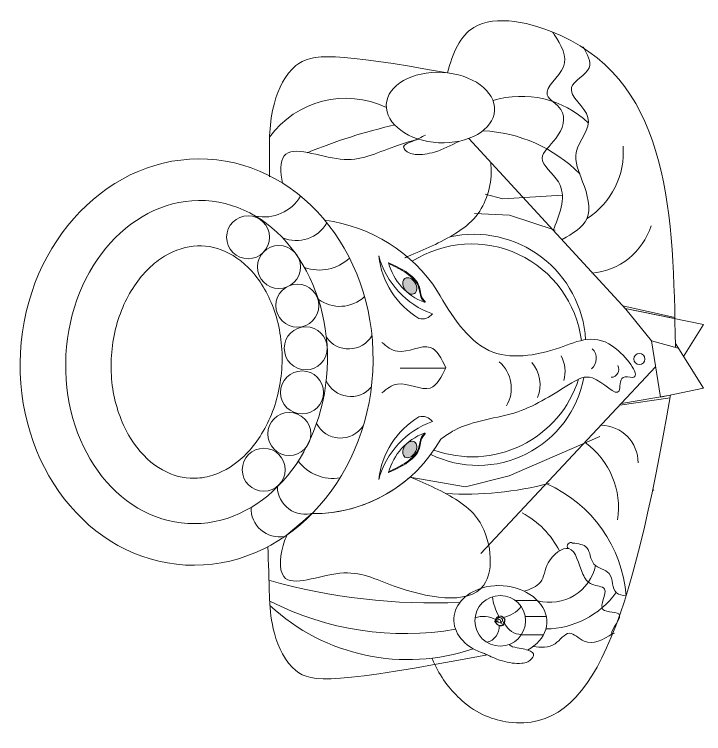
# Model space of a CAD drawing. Header units: inches. Extents: x -10949 to -5554, y -8625 to -6596.
# Drawn here: x -6166.36 to -6150.63, y -7985.11 to -7968.69 of the extents above; entities that cross this region are included whole.
import ezdxf

# ---------------------------------------------------------------- set-up
doc = ezdxf.new("R2010")
doc.units = ezdxf.units.IN
doc.layers.add('01_WALL', color=250, linetype='Continuous', lineweight=30)

# ---------------------------------------------------------------- blocks, each defined once
blk = doc.blocks.new('98uygfcdx')
at = {"layer": '01_WALL', "lineweight": 0}
h = blk.add_hatch(color=256, dxfattribs=at)
h.dxf.hatch_style = 1
h.set_gradient(color1=(255, 0, 191), name='INVCYLINDER')
edge = h.paths.add_edge_path(flags=17)
edge.add_spline(control_points=[(6259.488, 2297.468), (6259.575, 2297.593), (6259.646, 2297.741), (6259.696, 2297.897)], knot_values=[12.223876, 12.223876, 12.223876, 12.223876, 12.956614, 12.956614, 12.956614, 12.956614], degree=3, periodic=0)
edge.add_line((6259.696, 2297.897), (6260.049, 2297.794))
edge.add_line((6260.049, 2297.794), (6260.515, 2297.823))
edge.add_line((6260.515, 2297.823), (6261.178, 2297.102))
edge.add_line((6261.178, 2297.102), (6260.2, 2297.424))
edge.add_line((6260.2, 2297.424), (6259.488, 2297.468))
edge = h.paths.add_edge_path()
edge.add_spline(control_points=[(6259.488, 2297.468), (6259.502, 2297.488), (6259.515, 2297.508), (6259.528, 2297.529)], knot_values=[12.8407, 12.8407, 12.8407, 12.8407, 12.956614, 12.956614, 12.956614, 12.956614], degree=3, periodic=0)
edge.add_spline(control_points=[(6259.528, 2297.529), (6259.545, 2297.556), (6259.561, 2297.584), (6259.576, 2297.612)], knot_values=[12.691008, 12.691008, 12.691008, 12.691008, 12.8407, 12.8407, 12.8407, 12.8407], degree=3, periodic=0)
edge.add_spline(control_points=[(6259.576, 2297.612), (6259.595, 2297.647), (6259.612, 2297.683), (6259.629, 2297.72)], knot_values=[12.507894, 12.507894, 12.507894, 12.507894, 12.691008, 12.691008, 12.691008, 12.691008], degree=3, periodic=0)
edge.add_spline(control_points=[(6259.629, 2297.72), (6259.642, 2297.75), (6259.655, 2297.781), (6259.666, 2297.813)], knot_values=[12.357566, 12.357566, 12.357566, 12.357566, 12.507894, 12.507894, 12.507894, 12.507894], degree=3, periodic=0)
edge.add_spline(control_points=[(6259.666, 2297.813), (6259.677, 2297.84), (6259.687, 2297.869), (6259.696, 2297.897)], knot_values=[12.223876, 12.223876, 12.223876, 12.223876, 12.357566, 12.357566, 12.357566, 12.357566], degree=3, periodic=0)
edge.add_line((6259.696, 2297.897), (6260.049, 2297.794))
edge.add_line((6260.049, 2297.794), (6260.515, 2297.823))
edge.add_line((6260.515, 2297.823), (6261.178, 2297.102))
edge.add_line((6261.178, 2297.102), (6260.2, 2297.424))
edge.add_line((6260.2, 2297.424), (6259.488, 2297.468))
h = blk.add_hatch(color=256, dxfattribs=at)
h.dxf.hatch_style = 1
edge = h.paths.add_edge_path(flags=17)
edge.add_line((6260.2, 2297.424), (6259.488, 2297.468))
edge.add_spline(control_points=[(6259.488, 2297.468), (6259.575, 2297.593), (6259.646, 2297.741), (6259.696, 2297.897)], knot_values=[12.223876, 12.223876, 12.223876, 12.223876, 12.956614, 12.956614, 12.956614, 12.956614], degree=3, periodic=0)
edge.add_line((6259.696, 2297.897), (6260.049, 2297.794))
edge.add_line((6260.049, 2297.794), (6260.515, 2297.823))
edge.add_line((6260.515, 2297.823), (6261.178, 2297.102))
edge.add_line((6261.178, 2297.102), (6260.2, 2297.424))
edge = h.paths.add_edge_path()
edge.add_line((6260.2, 2297.424), (6259.488, 2297.468))
edge.add_spline(control_points=[(6259.488, 2297.468), (6259.502, 2297.488), (6259.515, 2297.508), (6259.528, 2297.529)], knot_values=[12.8407, 12.8407, 12.8407, 12.8407, 12.956614, 12.956614, 12.956614, 12.956614], degree=3, periodic=0)
edge.add_spline(control_points=[(6259.528, 2297.529), (6259.545, 2297.556), (6259.561, 2297.584), (6259.576, 2297.612)], knot_values=[12.691008, 12.691008, 12.691008, 12.691008, 12.8407, 12.8407, 12.8407, 12.8407], degree=3, periodic=0)
edge.add_spline(control_points=[(6259.576, 2297.612), (6259.595, 2297.647), (6259.612, 2297.683), (6259.629, 2297.72)], knot_values=[12.507894, 12.507894, 12.507894, 12.507894, 12.691008, 12.691008, 12.691008, 12.691008], degree=3, periodic=0)
edge.add_spline(control_points=[(6259.629, 2297.72), (6259.642, 2297.75), (6259.655, 2297.781), (6259.666, 2297.813)], knot_values=[12.357566, 12.357566, 12.357566, 12.357566, 12.507894, 12.507894, 12.507894, 12.507894], degree=3, periodic=0)
edge.add_spline(control_points=[(6259.666, 2297.813), (6259.677, 2297.84), (6259.687, 2297.869), (6259.696, 2297.897)], knot_values=[12.223876, 12.223876, 12.223876, 12.223876, 12.357566, 12.357566, 12.357566, 12.357566], degree=3, periodic=0)
edge.add_line((6259.696, 2297.897), (6260.049, 2297.794))
edge.add_line((6260.049, 2297.794), (6260.515, 2297.823))
edge.add_line((6260.515, 2297.823), (6261.178, 2297.102))
edge.add_line((6261.178, 2297.102), (6260.2, 2297.424))
h = blk.add_hatch(color=256, dxfattribs=at)
h.dxf.hatch_style = 1
edge = h.paths.add_edge_path()
edge.add_ellipse((6257.922, 2295.807), major_axis=(0.109, -0.173), ratio=0.681971, start_angle=0, end_angle=360)
h = blk.add_hatch(color=256, dxfattribs=at)
h.dxf.hatch_style = 1
edge = h.paths.add_edge_path()
edge.add_ellipse((6257.922, 2292.073), major_axis=(0.109, 0.173), ratio=0.681971, start_angle=0, end_angle=360, ccw=False)
for p, q in [((6259.643, 2297.905), (6260.049, 2297.794)), ((6260.049, 2297.794), (6261.406, 2297.879)), ((6259.398, 2297.46), (6260.2, 2297.424)), ((6260.2, 2297.424), (6261.241, 2297.081)), ((6263.974, 2295.087), (6262.785, 2295.356)), ((6263.974, 2295.06), (6262.841, 2295.294)), ((6258.733, 2293.931), (6257.706, 2293.931)), ((6263.866, 2293.252), (6262.719, 2293.085)), ((6262.751, 2293.12), (6263.875, 2293.314)), ((6263.834, 2293.097), (6263.827, 2293.06)), ((6260.194, 2291.474), (6262.262, 2292.37)), ((6257.927, 2291.44), (6259.191, 2291.219)), ((6259.191, 2291.219), (6260.194, 2291.474)), ((6260.334, 2288.622), (6260.838, 2288.622)), ((6260.557, 2288.259), (6261.04, 2288.26)), ((6260.059, 2288.133), (6260.082, 2288.097)), ((6260.467, 2287.839), (6260.975, 2287.839))]:
    blk.add_line(p, q, dxfattribs=at)
for points in [[(6259.271, 2299.175), (6262.857, 2295.277)], [(6264.17, 2294.197), (6264.629, 2294.924), (6262.841, 2295.294)], [(6264.05, 2294.388), (6263.439, 2294.55), (6262.857, 2295.277)], [(6263.985, 2294.491), (6264.629, 2293.47), (6263.643, 2293.266), (6263.439, 2294.55)], [(6259.542, 2289.697), (6263.532, 2293.962)]]:
    blk.add_lwpolyline(points, dxfattribs=at)
for centre, radius in [((6254.232, 2296.919), 0.491), ((6254.936, 2296.239), 0.491), ((6255.357, 2295.357), 0.491), ((6255.548, 2294.382), 0.491), ((6263.163, 2294.138), 0.128), ((6255.464, 2293.374), 0.491), ((6255.172, 2292.427), 0.491), ((6254.59, 2291.609), 0.491), ((6259.987, 2288.16), 0.578), ((6259.987, 2288.16), 0.107)]:
    blk.add_circle(centre, radius, dxfattribs=at)
for centre, radius, start, end in [((6256.461, 2297.946), 2.145, 64.4021, 144.1545), ((6260.473, 2297.922), 2.215, 46.4323, 107.1133), ((6260.41, 2287.103), 12.699, 102.8815, 112.3373), ((6259.426, 2296.001), 3.353, 44.8525, 87.1871), ((6261.004, 2298.857), 1.792, 302.5589, 4.6284), ((6254.593, 2298.359), 0.977, 258.5733, 329.0516), ((6255.51, 2293.703), 3.634, 32.9989, 82.5005), ((6255.335, 2297.643), 0.801, 246.7057, 330.441), ((6261.952, 2297.641), 1.547, 274.6238, 342.7255), ((6259.379, 2294.424), 2.562, 3.4682, 102.199), ((6259.335, 2294.243), 2.523, 7.1808, 122.5945), ((6255.858, 2297.179), 1.009, 250.3117, 313.1195), ((6259.127, 2296.709), 1.924, 186.4453, 238.7951), ((6259.092, 2296.999), 1.944, 195.0887, 250.3487), ((6258.708, 2296.665), 1.311, 194.6016, 249.6806), ((6256.326, 2296.16), 0.82, 233.2302, 313.3008), ((6258.206, 2295.345), 0.292, 254.9602, 322.7979), ((6256.528, 2294.985), 0.618, 214.5299, 328.9231), ((6261.864, 2294.15), 0.316, 311.4418, 44.8659), ((6261.864, 2294.15), 0.316, 311.4418, 44.8659), ((6260.71, 2293.855), 0.756, 343.9784, 28.0332), ((6260.71, 2293.855), 0.756, 343.9784, 28.0332), ((6259.43, 2293.472), 0.808, 329.9489, 48.4195), ((6259.43, 2293.472), 0.808, 329.9489, 48.4195), ((6260.106, 2293.549), 0.79, 338.5068, 40.4083), ((6260.106, 2293.549), 0.79, 338.5068, 40.4083), ((6262.515, 2293.897), 0.177, 271.2896, 30.6266), ((6262.515, 2293.897), 0.177, 271.2896, 30.6266), ((6259.481, 2294.161), 2.452, 243.9068, 349.5772), ((6259.35, 2294.45), 2.546, 249.8689, 342.353), ((6256.577, 2293.898), 0.618, 204.8103, 319.2188), ((6258.206, 2292.535), 0.292, 37.2021, 105.0398), ((6256.343, 2292.951), 0.618, 207.3766, 326.9509), ((6259.127, 2291.171), 1.924, 121.2049, 173.5547), ((6259.092, 2290.881), 1.944, 109.6513, 164.9113), ((6262.281, 2291.772), 0.852, 359.6847, 89.4114), ((6258.708, 2291.215), 1.311, 110.3194, 165.3984), ((6255.726, 2293.935), 3.327, 269.4342, 330.7607), ((6260.849, 2290.741), 1.838, 351.3159, 54.0286), ((6256.168, 2292.402), 0.991, 216.8504, 279.4327), ((6255.726, 2293.935), 3.327, 269.4342, 311.4117), ((6255.534, 2291.228), 0.633, 180.805, 287.4531), ((6259.171, 2298.777), 7.725, 266.8586, 284.4877), ((6259.817, 2288.494), 3.051, 4.4135, 66.1597), ((6258.32, 2294.959), 6.422, 323.4965, 323.652), ((6254.955, 2290.729), 0.656, 178.2467, 279.5443), ((6259.575, 2288.881), 1.966, 26.3664, 62.3743), ((6261.597, 2289.867), 0.08, 58.5779, 222.3618), ((6261.122, 2289.645), 1.063, 254.67, 348.3125), ((6258.467, 2302.43), 13.863, 254.2702, 272.4856), ((6261.004, 2289.977), 2.004, 270.6946, 324.0752), ((6257.816, 2294.649), 6.782, 242.888, 279.782), ((6261.099, 2288.881), 1.302, 187.56, 208.3264), ((6257.878, 2291.9), 4.626, 227.1161, 288.8134), ((6259.923, 2288.923), 0.698, 280.9735, 321.029), ((6259.597, 2287.694), 0.566, 59.3487, 109.5916), ((6260.483, 2288.276), 0.43, 202.9245, 269.32), ((6259.603, 2288.022), 0.361, 282.6347, 4.8231)]:
    blk.add_arc(centre, radius, start, end, dxfattribs=at)
at = {"layer": '01_WALL', "lineweight": 0, "extrusion": (0, 0, -1)}
for centre, major_axis, ratio in [((6258.623, 2299.88), (-1.236, 0.067), 0.648871), ((6253.057, 2294.068), (-0.252, -4.634), 0.867396), ((6253.057, 2294.068), (-0.2, -3.686), 0.808779), ((6257.922, 2292.073), (0.109, 0.173), 0.681971)]:
    blk.add_ellipse(centre, major_axis=major_axis, ratio=ratio, dxfattribs=at)
at = {"layer": '01_WALL', "lineweight": 0}
blk.add_ellipse((6257.922, 2295.807), major_axis=(0.109, -0.173), ratio=0.681971, dxfattribs=at)
at = {"layer": '01_WALL', "lineweight": 0, "extrusion": (0, 0, -1)}
for major_axis, ratio, start_param, end_param in [((-1.063, 0.058), 0.7544, 7.412257, 10.332778), ((-1.058, 0.058), 0.757569, 5.013732, 7.410635)]:
    blk.add_ellipse((6259.987, 2288.16), major_axis=major_axis, ratio=ratio, start_param=start_param, end_param=end_param, dxfattribs=at)
at = {"layer": '01_WALL', "lineweight": 0}
for points, knots in [([(6258.785, 2300.672), (6258.903, 2301.13), (6259.334, 2302.122), (6263.869, 2301.155), (6263.934, 2297.407), (6263.986, 2294.441), (6263.986, 2294.429), (6263.986, 2294.417), (6263.986, 2294.405)], [1.182986, 1.182986, 1.182986, 1.182986, 3.351252, 6.718848, 19.48483, 19.48483, 19.48483, 19.53684, 19.53684, 19.53684, 19.53684]), ([(6261.181, 2301.606), (6261.193, 2301.588), (6261.205, 2301.569), (6261.217, 2301.55), (6261.374, 2301.302), (6261.682, 2300.814), (6260.794, 2300.208), (6261.56, 2299.826), (6261.346, 2299.171), (6260.731, 2298.702), (6261.598, 2298.093), (6261.362, 2297.496), (6261.217, 2297.128), (6261.212, 2297.117), (6261.207, 2297.105), (6261.203, 2297.094)], [-0.097656, -0.097656, -0.097656, -0.097656, 0, 0, 0, 1.302666, 2.556443, 3.325015, 4.461921, 5.384394, 6.498495, 8.284319, 8.284319, 8.284319, 8.340116, 8.340116, 8.340116, 8.340116]), ([(6254.723, 2299.202), (6254.722, 2297.905), (6254.721, 2298.723), (6254.705, 2299.862), (6255.317, 2301.131), (6256.219, 2301.129), (6258.785, 2300.672)], [0.476408, 0.476408, 0.476408, 0.476408, 2.364038, 4.626455, 6.292998, 8.769432, 8.769432, 8.769432, 8.769432]), ([(6255.019, 2298.154), (6254.962, 2298.397), (6254.945, 2299.166), (6256.473, 2298.473), (6257.265, 2298.903), (6257.937, 2299.112), (6258.128, 2299.159), (6258.128, 2299.159), (6258.128, 2299.159), (6258.128, 2299.159), (6258.128, 2299.159), (6258.128, 2299.159), (6258.128, 2299.159)], [1.511189, 1.511189, 1.511189, 1.511189, 2.598967, 4.768358, 6.925099, 7.760427, 7.760427, 7.760427, 7.939506, 7.939506, 7.939506, 10.136109, 10.136109, 10.136109, 10.136109]), ([(6259.766, 2298.637), (6259.771, 2298.599), (6259.776, 2298.56), (6259.778, 2298.52), (6259.802, 2298.167), (6259.62, 2297.497), (6258.886, 2296.908), (6258.323, 2296.667), (6257.947, 2296.507), (6257.923, 2296.496), (6257.899, 2296.486), (6257.874, 2296.475), (6257.871, 2296.474), (6257.867, 2296.472), (6257.864, 2296.471), (6257.739, 2296.418), (6257.864, 2296.471), (6257.864, 2296.471)], [11.065447, 11.065447, 11.065447, 11.065447, 11.259072, 11.259072, 11.259072, 12.976951, 13.999069, 16.05348, 16.05348, 16.05348, 16.186349, 16.186349, 16.186349, 16.205386, 16.205386, 16.205386, 16.886326, 16.886326, 16.886326, 16.886326]), ([(6252.913, 2291.416), (6252.668, 2291.43), (6252.425, 2291.507), (6251.955, 2291.808), (6251.73, 2292.036), (6251.364, 2292.629), (6251.225, 2292.993), (6251.087, 2293.78), (6251.088, 2294.201), (6251.231, 2295.001), (6251.373, 2295.379), (6251.753, 2296.007), (6251.988, 2296.257), (6252.481, 2296.596), (6252.735, 2296.688), (6253.229, 2296.74), (6253.471, 2296.701), (6253.951, 2296.486), (6254.188, 2296.305), (6254.599, 2295.794), (6254.77, 2295.465), (6254.986, 2294.719), (6255.029, 2294.305), (6254.97, 2293.488), (6254.867, 2293.087), (6254.547, 2292.391), (6254.332, 2292.096), (6253.858, 2291.666), (6253.602, 2291.529), (6253.205, 2291.423), (6253.058, 2291.408), (6252.913, 2291.416)], [0, 0, 0, 0, 0.4305, 0.4305, 0.861001, 0.861001, 1.291501, 1.291501, 1.722001, 1.722001, 2.152502, 2.152502, 2.583002, 2.583002, 3.013503, 3.013503, 3.444003, 3.444003, 3.874503, 3.874503, 4.305004, 4.305004, 4.735504, 4.735504, 5.166004, 5.166004, 5.596505, 5.596505, 6.027005, 6.027005, 6.283185, 6.283185, 6.283185, 6.283185]), ([(6258.252, 2295.435), (6258.252, 2295.435), (6258.252, 2295.435), (6258.253, 2295.435), (6258.253, 2295.435), (6258.253, 2295.435), (6258.253, 2295.435), (6258.263, 2295.437), (6258.285, 2295.441), (6258.192, 2295.526), (6258.17, 2295.639), (6258.13, 2295.868), (6257.885, 2296.133), (6257.617, 2296.254), (6257.438, 2296.334)], [-0.00054, -0.00054, -0.00054, -0.00054, 0, 0, 0, 0, 0, 0, 0.040286, 0.084517, 0.46209, 0.72039, 1.216532, 2.205404, 2.205404, 2.205404, 2.205404]), ([(6258.275, 2295.445), (6258.187, 2295.498), (6258.175, 2295.551), (6258.153, 2295.635), (6258.146, 2295.674), (6258.13, 2295.763), (6258.117, 2295.804), (6258.077, 2295.879), (6258.05, 2295.924), (6257.964, 2296.006), (6257.908, 2296.053), (6257.784, 2296.142), (6257.718, 2296.18), (6257.581, 2296.253), (6257.504, 2296.28), (6257.44, 2296.333)], [0.101075, 0.101075, 0.101075, 0.101075, 0.331488, 0.331488, 0.5619, 0.5619, 0.792313, 0.792313, 1.022725, 1.022725, 1.406776, 1.406776, 1.790827, 1.790827, 2.205404, 2.205404, 2.205404, 2.205404]), ([(6258.429, 2287.307), (6258.432, 2287.302), (6258.434, 2287.296), (6258.437, 2287.29), (6258.455, 2287.247), (6258.474, 2287.204), (6258.494, 2287.162), (6258.494, 2287.162), (6258.494, 2287.162), (6258.494, 2287.161), (6258.649, 2286.833), (6259.226, 2286.11), (6261.968, 2285.139), (6262.973, 2288.132), (6263.876, 2293.323)], [1.733617, 1.733617, 1.733617, 1.733617, 1.765388, 1.765388, 1.765388, 2.007182, 2.007182, 2.007182, 2.008274, 2.008274, 2.008274, 3.888718, 6.797315, 23.431975, 23.431975, 23.431975, 23.431975]), ([(6258.252, 2292.445), (6258.252, 2292.445), (6258.252, 2292.445), (6258.253, 2292.445), (6258.253, 2292.445), (6258.253, 2292.445), (6258.253, 2292.445), (6258.263, 2292.443), (6258.285, 2292.439), (6258.192, 2292.354), (6258.17, 2292.241), (6258.13, 2292.012), (6257.885, 2291.747), (6257.617, 2291.626), (6257.438, 2291.546)], [-0.00054, -0.00054, -0.00054, -0.00054, 0, 0, 0, 0, 0, 0, 0.040286, 0.084517, 0.46209, 0.72039, 1.216532, 2.205404, 2.205404, 2.205404, 2.205404]), ([(6258.275, 2292.435), (6258.187, 2292.382), (6258.175, 2292.329), (6258.153, 2292.246), (6258.146, 2292.206), (6258.13, 2292.117), (6258.117, 2292.076), (6258.077, 2292.001), (6258.05, 2291.956), (6257.964, 2291.874), (6257.908, 2291.827), (6257.784, 2291.738), (6257.718, 2291.7), (6257.581, 2291.627), (6257.504, 2291.6), (6257.438, 2291.546)], [0.101075, 0.101075, 0.101075, 0.101075, 0.331488, 0.331488, 0.5619, 0.5619, 0.792313, 0.792313, 1.022725, 1.022725, 1.406776, 1.406776, 1.790827, 1.790827, 2.205404, 2.205404, 2.205404, 2.205404]), ([(6255.12, 2290.121), (6255.101, 2290.079), (6254.972, 2289.761), (6254.852, 2288.743), (6256.464, 2289.475), (6257.662, 2288.824), (6259.989, 2288.342), (6259.743, 2290.345), (6258.878, 2291.039), (6258.315, 2291.28), (6257.939, 2291.441), (6257.936, 2291.442), (6257.934, 2291.443), (6257.931, 2291.444)], [0.989984, 0.989984, 0.989984, 0.989984, 1.212494, 2.598967, 4.768358, 6.925099, 10.403094, 12.976951, 13.999069, 16.05348, 16.05348, 16.05348, 16.067215, 16.067215, 16.067215, 16.067215]), ([(6254.683, 2289.854), (6254.696, 2289.476), (6254.708, 2289.098), (6254.721, 2288.719), (6254.721, 2288.699), (6254.722, 2288.679), (6254.723, 2288.659), (6254.733, 2288.4), (6254.795, 2287.813), (6255.317, 2286.73), (6256.219, 2286.733), (6259.699, 2287.381)], [1.275893, 1.275893, 1.275893, 1.275893, 3.201764, 3.201764, 3.201764, 3.303823, 3.303823, 3.303823, 4.626455, 6.292998, 8.769432, 8.769432, 8.769432, 8.769432]), ([(6260.738, 2287.573), (6260.915, 2287.555), (6261.234, 2287.521), (6261.546, 2288.018), (6261.985, 2287.521), (6262.333, 2287.732), (6262.555, 2287.867)], [0, 0, 0, 0, 0.853911, 1.53616, 2.181088, 3.326533, 3.326533, 3.326533, 3.326533]), ([(6260.266, 2287.563), (6260.412, 2287.542), (6260.532, 2287.518), (6260.618, 2287.489), (6260.709, 2287.458), (6260.806, 2287.396), (6260.633, 2287.212), (6260.381, 2287.17), (6260.057, 2287.22), (6259.807, 2287.326), (6259.697, 2287.38), (6259.671, 2287.392), (6259.645, 2287.405), (6259.591, 2287.428)], [0.007748, 0.007748, 0.007748, 0.007748, 0.407579, 0.407579, 0.407579, 0.825639, 1.1466, 1.382951, 2.133729, 2.755929, 2.755929, 2.755929, 2.903339, 2.903339, 2.903339, 2.903339])]:
    blk.add_open_spline(points, degree=3, knots=knots, dxfattribs=at)
for points in [[(6261.88, 2301.264), (6262.015, 2300.788), (6261.612, 2300.336), (6261.99, 2299.651), (6261.722, 2298.857), (6261.868, 2298.185), (6261.966, 2297.342), (6261.404, 2296.865)], [(6258.28, 2299.252), (6257.976, 2299.107), (6257.78, 2298.982), (6257.91, 2298.844), (6258.045, 2298.809), (6258.486, 2298.863), (6259.043, 2299.107)], [(6258.558, 2295.682), (6259.079, 2294.884), (6259.728, 2294.336), (6261.34, 2294.397), (6262.638, 2294.366), (6263.003, 2293.717), (6262.79, 2293.717), (6262.699, 2293.412), (6262.091, 2293.707), (6261.624, 2293.595), (6260.387, 2292.933), (6258.937, 2292.509), (6258.629, 2292.31)], [(6257.286, 2294.514), (6257.639, 2294.315), (6258.389, 2294.404), (6258.742, 2293.94)], [(6257.286, 2293.366), (6257.639, 2293.565), (6258.389, 2293.476), (6258.742, 2293.94)], [(6255.12, 2290.121), (6255.693, 2290.608)], [(6261.639, 2289.935), (6261.965, 2289.829), (6262.125, 2289.455), (6262.473, 2289.237), (6262.64, 2288.797), (6262.859, 2288.728)], [(6260.537, 2288.835), (6260.903, 2289.041), (6261.083, 2289.486), (6261.552, 2289.81), (6261.876, 2289.222), (6262.08, 2288.993), (6262.368, 2288.885), (6262.332, 2288.417), (6262.711, 2288.283), (6262.555, 2287.867), (6262.596, 2287.876)], [(6259.91, 2288.136), (6259.882, 2288.183), (6259.919, 2288.243), (6259.978, 2288.265), (6260.014, 2288.267), (6260.053, 2288.234), (6260.097, 2288.182), (6260.064, 2288.122), (6260.078, 2288.082), (6260.016, 2288.047), (6259.947, 2288.061), (6259.899, 2288.099), (6259.862, 2288.149), (6259.924, 2288.203), (6259.957, 2288.236), (6260.039, 2288.188), (6260.028, 2288.143), (6259.984, 2288.126), (6259.937, 2288.126), (6259.937, 2288.18), (6259.97, 2288.188), (6260.001, 2288.122), (6260.001, 2288.111), (6260.03, 2288.101)]]:
    blk.add_spline(points, degree=3, dxfattribs=at)
for points in [[(6259.897, 2288.963), (6259.898, 2288.963), (6259.899, 2288.963), (6259.9, 2288.963)], [(6260.266, 2287.563), (6260.238, 2287.582), (6260.214, 2287.602), (6260.187, 2287.618)]]:
    blk.add_open_spline(points, degree=3, dxfattribs=at)

msp = doc.modelspace()

# ---------------------------------------------------------------- block references
at = {"color": 1}
msp.add_blockref('98uygfcdx', (-12415.257, -10270.695), dxfattribs=at)

doc.saveas('drawing.dxf')
